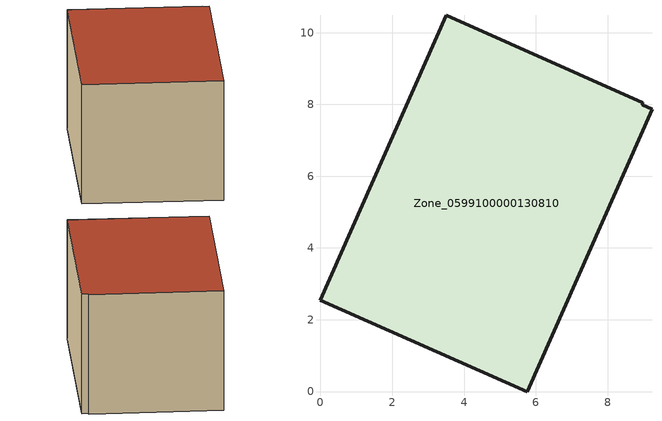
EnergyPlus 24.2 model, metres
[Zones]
Zone_0599100000130810
 floor ground (C_G): 0,2.55 3.5,10.48 8.98,8.05 8.96,7.99 9.23,7.87 5.76,0 z0
 wall outside (C_F): 3.5,10.48 0,2.55 5.76,0 9.23,7.87 8.96,7.99 8.98,8.05 3.5,10.48 z0:5.71
 roof outside (C_R): 5.76,0 9.23,7.87 8.96,7.99 8.98,8.05 3.5,10.48 0,2.55 z5.71
[BUILDING]
Pand.0599100000130810: North Axis=0; Terrain=City; Loads Convergence Tolerance Value=0.04; Temperature Convergence Tolerance Value=0.4; Solar Distribution=FullExterior; Maximum Number of Warmup Days=25; Minimum Number of Warmup Days=1
[Site:Location]
Rotterdam.The.Hague.AP_ZH_NLD Design_Conditions: Latitude=51.96; Longitude=4.45; Time Zone=1; Elevation=-4.5
[SITE:GROUNDTEMPERATURE:BUILDINGSURFACE]
18, 18, 18, 18, 18, 18, 18, 18, 18, 18, 18, 18
[MATERIAL] Thermal Absorptance=0.9; Solar Absorptance=0.7; Visible Absorptance=0.7
Name | Roughness | Thickness | Conductivity | Density | Specific Heat
G.TI.1946-1964 | MediumSmooth | 0.15 | 1 | 540 | 1210
F.TI.1946-1964 | Rough | 0.3 | 0.857143 | 1920 | 840
R.TI.1946-1964 | MediumRough | 0.2 | 0.277778 | 1500 | 1000
[CONSTRUCTION]
C_G: G.TI.1946-1964
C_F: F.TI.1946-1964
C_R: R.TI.1946-1964
[ZONE]
Zone_0599100000130810: Type=1; Multiplier=1; Ceiling Height=Autocalculate; Volume=Autocalculate; Floor Area=autocalculate; Part of Total Floor Area=Yes
[ZONEINFILTRATION:DESIGNFLOWRATE]
Infil_Zone_0599100000130810: Zone or ZoneList or Space or SpaceList=Zone_0599100000130810; Schedule=AlwaysOn; Design Flow Rate Calculation Method=Flow/Area; Flow Rate per Floor Area=0.003; Constant Term Coefficient=1; Temperature Term Coefficient=0; Velocity Term Coefficient=0; Velocity Squared Term Coefficient=0
[HVACTEMPLATE:ZONE:IDEALLOADSAIRSYSTEM]
Zone_0599100000130810: Maximum Heating Supply Air Temperature=50; Minimum Cooling Supply Air Temperature=13; Maximum Heating Supply Air Humidity Ratio=0.0156; Minimum Cooling Supply Air Humidity Ratio=0.0077; Heating Limit=NoLimit; Cooling Limit=NoLimit; Dehumidification Control Type=ConstantSensibleHeatRatio; Cooling Sensible Heat Ratio=0.7; Dehumidification Setpoint=60; Humidification Control Type=None; Humidification Setpoint=30; Outdoor Air Method=None; Outdoor Air Flow Rate per Person=0.00944; Outdoor Air Flow Rate per Zone Floor Area=0; Outdoor Air Flow Rate per Zone=0; Demand Controlled Ventilation Type=None; Outdoor Air Economizer Type=NoEconomizer; Heat Recovery Type=None; Sensible Heat Recovery Effectiveness=0.7; Latent Heat Recovery Effectiveness=0.65
[ZONECONTROL:THERMOSTAT]
ThermostatControl_Zone_0599100000130810: Zone or ZoneList=Zone_0599100000130810; Control Type Schedule=DualSetpointControlType; Control 1=Thermostat_Zone_0599100000130810; Temperature Difference Between Cutout And Setpoint=0
[THERMOSTATSETPOINT:DUALSETPOINT]
Thermostat_Zone_0599100000130810: Heating Setpoint Temperature Schedule=HeatingSetpoint_Zone_0599100000130810; Cooling Setpoint Temperature Schedule=CoolingSetpoint_Zone_0599100000130810
[SCHEDULE:COMPACT]
HeatingSetpoint_Zone_0599100000130810: Through: 12/31, For: AllDays, Until: 24:00, 21
CoolingSetpoint_Zone_0599100000130810: Through: 12/31, For: AllDays, Until: 24:00, 24
DualSetpointControlType: Through: 12/31, For: AllDays, Until: 24:00, 4
AlwaysOn: Through: 12/31, For: AllDays, Until: 24:00, 1
